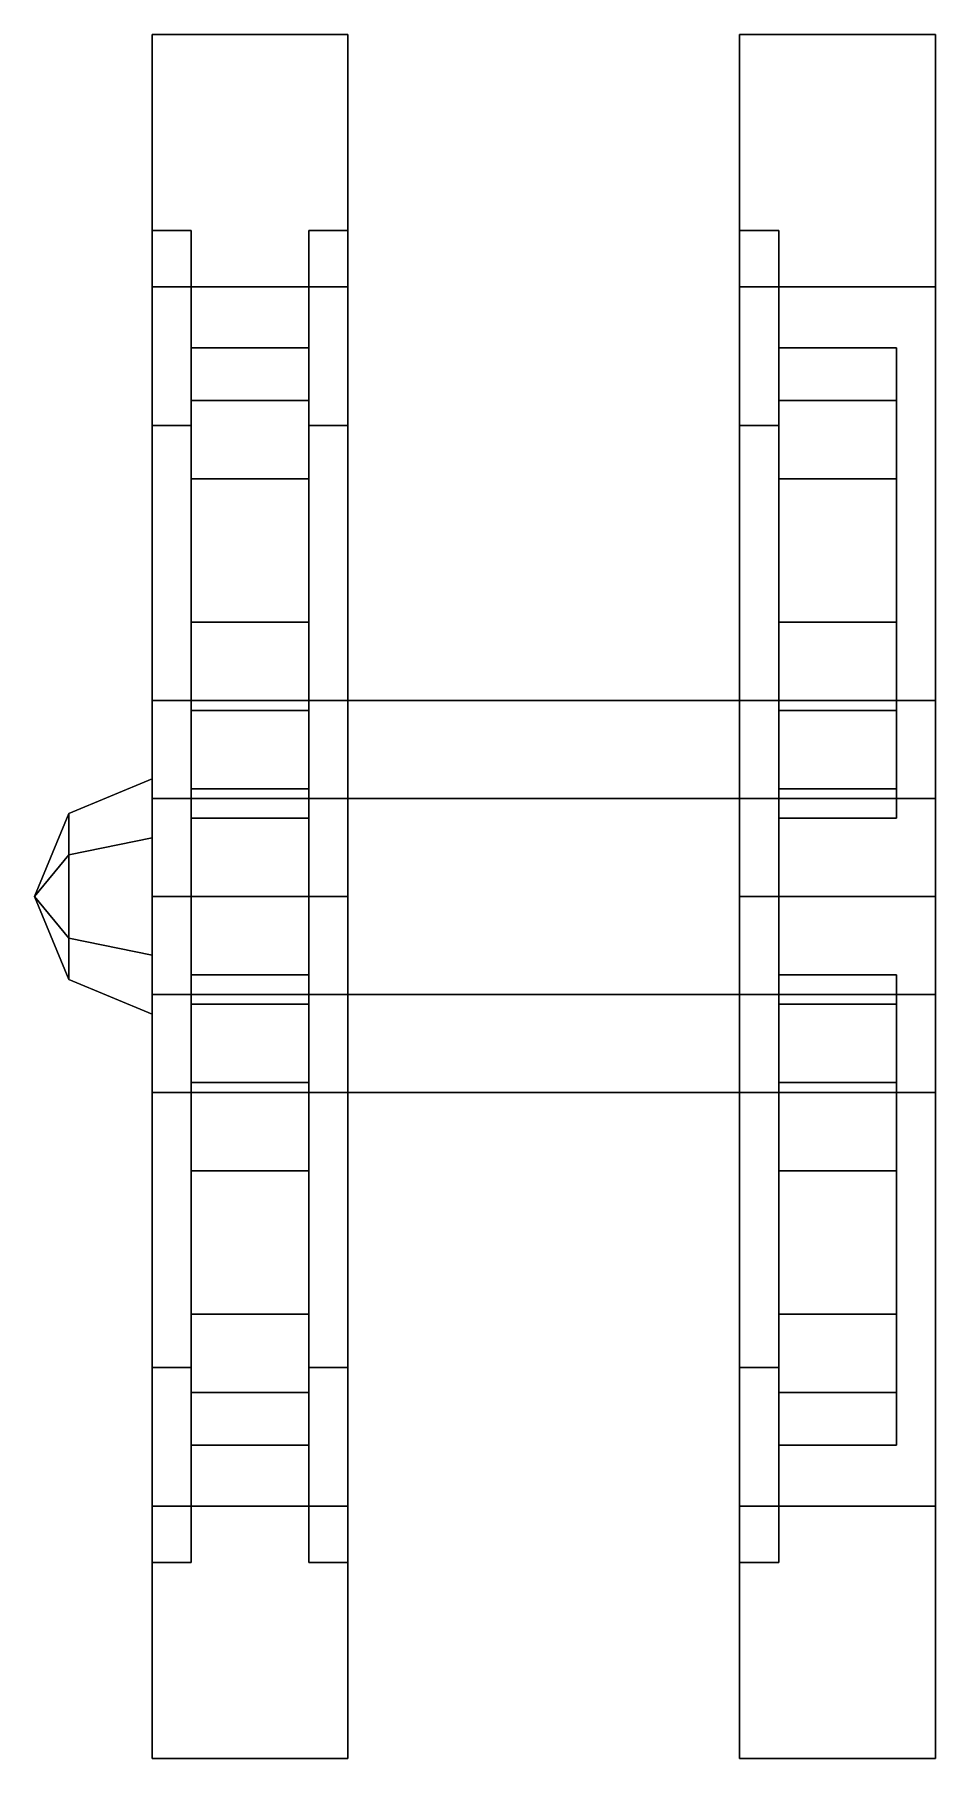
# Model space of a CAD drawing. Extents: x -0.94 to -0.71, y 0.94 to 1.38.
import ezdxf

# ---------------------------------------------------------------- set-up
doc = ezdxf.new("R2010")
doc.units = 0
doc.layers.add('WHEELS', color=2, linetype='CONTINUOUS')

msp = doc.modelspace()

# ---------------------------------------------------------------- linework, layer by layer
at = {"layer": 'WHEELS'}
for points in [[(-0.91, 1.33, 1.03), (-0.91, 1.28021, 1.15021), (-0.91, 1.31556, 1.18556), (-0.91, 1.38, 1.03)], [(-0.86, 1.31556, 1.18556), (-0.86, 1.38, 1.03), (-0.91, 1.38, 1.03), (-0.91, 1.31556, 1.18556)], [(-0.91, 1.28021, 0.90979), (-0.91, 1.33, 1.03), (-0.91, 1.38, 1.03), (-0.91, 1.31556, 0.87444)], [(-0.86, 1.38, 1.03), (-0.86, 1.31556, 0.87444), (-0.91, 1.31556, 0.87444), (-0.91, 1.38, 1.03)], [(-0.86, 1.28021, 1.15021), (-0.86, 1.33, 1.03), (-0.86, 1.38, 1.03), (-0.86, 1.31556, 1.18556)], [(-0.86, 1.33, 1.03), (-0.86, 1.28021, 0.90979), (-0.86, 1.31556, 0.87444), (-0.86, 1.38, 1.03)], [(-0.71, 1.31556, 1.18556), (-0.71, 1.38, 1.03), (-0.76, 1.38, 1.03), (-0.76, 1.31556, 1.18556)], [(-0.76, 1.33, 1.03), (-0.76, 1.28021, 1.15021), (-0.76, 1.31556, 1.18556), (-0.76, 1.38, 1.03)], [(-0.71, 1.38, 1.03), (-0.71, 1.31556, 0.87444), (-0.76, 1.31556, 0.87444), (-0.76, 1.38, 1.03)], [(-0.76, 1.28021, 0.90979), (-0.76, 1.33, 1.03), (-0.76, 1.38, 1.03), (-0.76, 1.31556, 0.87444)], [(-0.91, 1.28021, 1.15021), (-0.91, 1.33, 1.03), (-0.9, 1.33, 1.03), (-0.9, 1.28021, 1.15021)], [(-0.91, 1.33, 1.03), (-0.91, 1.28021, 0.90979), (-0.9, 1.28021, 0.90979), (-0.9, 1.33, 1.03)], [(-0.9, 1.33, 1.03), (-0.9, 1.33, 1.03), (-0.9, 1.3, 1.03), (-0.9, 1.2866, 1.08)], [(-0.9, 1.28021, 1.15021), (-0.9, 1.33, 1.03), (-0.9, 1.2866, 1.08), (-0.9, 1.2666, 1.11464)], [(-0.9, 1.33, 1.03), (-0.9, 1.28021, 0.90979), (-0.9, 1.2666, 0.94536), (-0.9, 1.2866, 0.98)], [(-0.9, 1.33, 1.03), (-0.9, 1.33, 1.03), (-0.9, 1.2866, 0.98), (-0.9, 1.3, 1.03)], [(-0.87, 1.33, 1.03), (-0.87, 1.28021, 1.15021), (-0.87, 1.2666, 1.11464), (-0.87, 1.2866, 1.08)], [(-0.87, 1.33, 1.03), (-0.87, 1.33, 1.03), (-0.87, 1.2866, 1.08), (-0.87, 1.3, 1.03)], [(-0.86, 1.33, 1.03), (-0.86, 1.28021, 1.15021), (-0.87, 1.28021, 1.15021), (-0.87, 1.33, 1.03)], [(-0.87, 1.28021, 0.90979), (-0.87, 1.33, 1.03), (-0.87, 1.2866, 0.98), (-0.87, 1.2666, 0.94536)], [(-0.86, 1.28021, 0.90979), (-0.86, 1.33, 1.03), (-0.87, 1.33, 1.03), (-0.87, 1.28021, 0.90979)], [(-0.87, 1.33, 1.03), (-0.87, 1.33, 1.03), (-0.87, 1.3, 1.03), (-0.87, 1.2866, 0.98)], [(-0.76, 1.28021, 1.15021), (-0.76, 1.33, 1.03), (-0.75, 1.33, 1.03), (-0.75, 1.28021, 1.15021)], [(-0.76, 1.33, 1.03), (-0.76, 1.28021, 0.90979), (-0.75, 1.28021, 0.90979), (-0.75, 1.33, 1.03)], [(-0.75, 1.28021, 1.15021), (-0.75, 1.33, 1.03), (-0.75, 1.2866, 1.08), (-0.75, 1.2666, 1.11464)], [(-0.75, 1.33, 1.03), (-0.75, 1.33, 1.03), (-0.75, 1.3, 1.03), (-0.75, 1.2866, 1.08)], [(-0.75, 1.33, 1.03), (-0.75, 1.28021, 0.90979), (-0.75, 1.2666, 0.94536), (-0.75, 1.2866, 0.98)], [(-0.75, 1.33, 1.03), (-0.75, 1.33, 1.03), (-0.75, 1.2866, 0.98), (-0.75, 1.3, 1.03)], [(-0.91, 1.16, 0.86), (-0.91, 1.28021, 0.90979), (-0.91, 1.31556, 0.87444), (-0.91, 1.16, 0.81)], [(-0.86, 1.31556, 0.87444), (-0.86, 1.16, 0.81), (-0.91, 1.16, 0.81), (-0.91, 1.31556, 0.87444)], [(-0.91, 1.28021, 1.15021), (-0.91, 1.16, 1.2), (-0.91, 1.16, 1.25), (-0.91, 1.31556, 1.18556)], [(-0.86, 1.16, 1.25), (-0.86, 1.31556, 1.18556), (-0.91, 1.31556, 1.18556), (-0.91, 1.16, 1.25)], [(-0.86, 1.28021, 0.90979), (-0.86, 1.16, 0.86), (-0.86, 1.16, 0.81), (-0.86, 1.31556, 0.87444)], [(-0.86, 1.16, 1.2), (-0.86, 1.28021, 1.15021), (-0.86, 1.31556, 1.18556), (-0.86, 1.16, 1.25)], [(-0.71, 1.31556, 0.87444), (-0.71, 1.16, 0.81), (-0.76, 1.16, 0.81), (-0.76, 1.31556, 0.87444)], [(-0.76, 1.16, 0.86), (-0.76, 1.28021, 0.90979), (-0.76, 1.31556, 0.87444), (-0.76, 1.16, 0.81)], [(-0.76, 1.28021, 1.15021), (-0.76, 1.16, 1.2), (-0.76, 1.16, 1.25), (-0.76, 1.31556, 1.18556)], [(-0.71, 1.16, 1.25), (-0.71, 1.31556, 1.18556), (-0.76, 1.31556, 1.18556), (-0.76, 1.16, 1.25)], [(-0.87, 1.3, 1.03), (-0.87, 1.2866, 1.08), (-0.9, 1.2866, 1.08), (-0.9, 1.3, 1.03)], [(-0.87, 1.2866, 0.98), (-0.87, 1.3, 1.03), (-0.9, 1.3, 1.03), (-0.9, 1.2866, 0.98)], [(-0.72, 1.3, 1.03), (-0.72, 1.2866, 1.08), (-0.75, 1.2866, 1.08), (-0.75, 1.3, 1.03)], [(-0.72, 1.2866, 0.98), (-0.72, 1.3, 1.03), (-0.75, 1.3, 1.03), (-0.75, 1.2866, 0.98)], [(-0.9, 1.2866, 1.08), (-0.9, 1.2075, 1.03433), (-0.9, 1.1875, 1.06897), (-0.9, 1.2666, 1.11464)], [(-0.87, 1.2866, 1.08), (-0.87, 1.2075, 1.03433), (-0.9, 1.2075, 1.03433), (-0.9, 1.2866, 1.08)], [(-0.9, 1.2666, 0.94536), (-0.9, 1.1875, 0.99103), (-0.9, 1.2075, 1.02567), (-0.9, 1.2866, 0.98)], [(-0.87, 1.2075, 1.02567), (-0.87, 1.2866, 0.98), (-0.9, 1.2866, 0.98), (-0.9, 1.2075, 1.02567)], [(-0.87, 1.2666, 1.11464), (-0.87, 1.1875, 1.06897), (-0.87, 1.2075, 1.03433), (-0.87, 1.2866, 1.08)], [(-0.87, 1.2866, 0.98), (-0.87, 1.2075, 1.02567), (-0.87, 1.1875, 0.99103), (-0.87, 1.2666, 0.94536)], [(-0.72, 1.2866, 1.08), (-0.72, 1.2075, 1.03433), (-0.75, 1.2075, 1.03433), (-0.75, 1.2866, 1.08)], [(-0.75, 1.2866, 1.08), (-0.75, 1.2075, 1.03433), (-0.75, 1.1875, 1.06897), (-0.75, 1.2666, 1.11464)], [(-0.75, 1.2666, 0.94536), (-0.75, 1.1875, 0.99103), (-0.75, 1.2075, 1.02567), (-0.75, 1.2866, 0.98)], [(-0.72, 1.2075, 1.02567), (-0.72, 1.2866, 0.98), (-0.75, 1.2866, 0.98), (-0.75, 1.2075, 1.02567)], [(-0.91, 1.28021, 0.90979), (-0.91, 1.16, 0.86), (-0.9, 1.16, 0.86), (-0.9, 1.28021, 0.90979)], [(-0.91, 1.16, 1.2), (-0.91, 1.28021, 1.15021), (-0.9, 1.28021, 1.15021), (-0.9, 1.16, 1.2)], [(-0.9, 1.28021, 0.90979), (-0.9, 1.16, 0.86), (-0.9, 1.18, 0.89536), (-0.9, 1.23, 0.90876)], [(-0.9, 1.28021, 0.90979), (-0.9, 1.28021, 0.90979), (-0.9, 1.23, 0.90876), (-0.9, 1.2666, 0.94536)], [(-0.9, 1.16, 1.2), (-0.9, 1.28021, 1.15021), (-0.9, 1.23, 1.15124), (-0.9, 1.18, 1.16464)], [(-0.9, 1.28021, 1.15021), (-0.9, 1.28021, 1.15021), (-0.9, 1.2666, 1.11464), (-0.9, 1.23, 1.15124)], [(-0.87, 1.28021, 0.90979), (-0.87, 1.28021, 0.90979), (-0.87, 1.2666, 0.94536), (-0.87, 1.23, 0.90876)], [(-0.87, 1.16, 0.86), (-0.87, 1.28021, 0.90979), (-0.87, 1.23, 0.90876), (-0.87, 1.18, 0.89536)], [(-0.86, 1.16, 0.86), (-0.86, 1.28021, 0.90979), (-0.87, 1.28021, 0.90979), (-0.87, 1.16, 0.86)], [(-0.87, 1.28021, 1.15021), (-0.87, 1.16, 1.2), (-0.87, 1.18, 1.16464), (-0.87, 1.23, 1.15124)], [(-0.86, 1.28021, 1.15021), (-0.86, 1.16, 1.2), (-0.87, 1.16, 1.2), (-0.87, 1.28021, 1.15021)], [(-0.87, 1.28021, 1.15021), (-0.87, 1.28021, 1.15021), (-0.87, 1.23, 1.15124), (-0.87, 1.2666, 1.11464)], [(-0.76, 1.28021, 0.90979), (-0.76, 1.16, 0.86), (-0.75, 1.16, 0.86), (-0.75, 1.28021, 0.90979)], [(-0.76, 1.16, 1.2), (-0.76, 1.28021, 1.15021), (-0.75, 1.28021, 1.15021), (-0.75, 1.16, 1.2)], [(-0.75, 1.28021, 0.90979), (-0.75, 1.28021, 0.90979), (-0.75, 1.23, 0.90876), (-0.75, 1.2666, 0.94536)], [(-0.75, 1.28021, 0.90979), (-0.75, 1.16, 0.86), (-0.75, 1.18, 0.89536), (-0.75, 1.23, 0.90876)], [(-0.75, 1.16, 1.2), (-0.75, 1.28021, 1.15021), (-0.75, 1.23, 1.15124), (-0.75, 1.18, 1.16464)], [(-0.75, 1.28021, 1.15021), (-0.75, 1.28021, 1.15021), (-0.75, 1.2666, 1.11464), (-0.75, 1.23, 1.15124)], [(-0.87, 1.2666, 0.94536), (-0.87, 1.1875, 0.99103), (-0.9, 1.1875, 0.99103), (-0.9, 1.2666, 0.94536)], [(-0.87, 1.23, 0.90876), (-0.87, 1.2666, 0.94536), (-0.9, 1.2666, 0.94536), (-0.9, 1.23, 0.90876)], [(-0.87, 1.2666, 1.11464), (-0.87, 1.23, 1.15124), (-0.9, 1.23, 1.15124), (-0.9, 1.2666, 1.11464)], [(-0.87, 1.1875, 1.06897), (-0.87, 1.2666, 1.11464), (-0.9, 1.2666, 1.11464), (-0.9, 1.1875, 1.06897)], [(-0.72, 1.2666, 0.94536), (-0.72, 1.1875, 0.99103), (-0.75, 1.1875, 0.99103), (-0.75, 1.2666, 0.94536)], [(-0.72, 1.23, 0.90876), (-0.72, 1.2666, 0.94536), (-0.75, 1.2666, 0.94536), (-0.75, 1.23, 0.90876)], [(-0.72, 1.1875, 1.06897), (-0.72, 1.2666, 1.11464), (-0.75, 1.2666, 1.11464), (-0.75, 1.1875, 1.06897)], [(-0.72, 1.2666, 1.11464), (-0.72, 1.23, 1.15124), (-0.75, 1.23, 1.15124), (-0.75, 1.2666, 1.11464)], [(-0.87, 1.18, 0.89536), (-0.87, 1.23, 0.90876), (-0.9, 1.23, 0.90876), (-0.9, 1.18, 0.89536)], [(-0.87, 1.23, 1.15124), (-0.87, 1.18, 1.16464), (-0.9, 1.18, 1.16464), (-0.9, 1.23, 1.15124)], [(-0.72, 1.18, 0.89536), (-0.72, 1.23, 0.90876), (-0.75, 1.23, 0.90876), (-0.75, 1.18, 0.89536)], [(-0.72, 1.23, 1.15124), (-0.72, 1.18, 1.16464), (-0.75, 1.18, 1.16464), (-0.75, 1.23, 1.15124)], [(-0.91, 1.175, 1.05598), (-0.91, 1.185, 1.0733), (-0.91, 1.21, 1.03), (-0.91, 1.19, 1.03)], [(-0.71, 1.185, 1.0733), (-0.71, 1.21, 1.03), (-0.91, 1.21, 1.03), (-0.91, 1.185, 1.0733)], [(-0.91, 1.19, 1.03), (-0.91, 1.21, 1.03), (-0.91, 1.185, 0.9867), (-0.91, 1.175, 1.00402)], [(-0.71, 1.21, 1.03), (-0.71, 1.185, 0.9867), (-0.91, 1.185, 0.9867), (-0.91, 1.21, 1.03)], [(-0.93121, 1.17061, 1.04837), (-0.91, 1.175, 1.05598), (-0.91, 1.19, 1.03), (-0.93121, 1.18121, 1.03)], [(-0.93121, 1.18121, 1.03), (-0.91, 1.19, 1.03), (-0.91, 1.175, 1.00402), (-0.93121, 1.17061, 1.01163)], [(-0.91, 1.145, 1.05598), (-0.91, 1.135, 1.0733), (-0.91, 1.185, 1.0733), (-0.91, 1.175, 1.05598)], [(-0.91, 1.175, 1.00402), (-0.91, 1.185, 0.9867), (-0.91, 1.135, 0.9867), (-0.91, 1.145, 1.00402)], [(-0.71, 1.185, 0.9867), (-0.71, 1.135, 0.9867), (-0.91, 1.135, 0.9867), (-0.91, 1.185, 0.9867)], [(-0.71, 1.135, 1.0733), (-0.71, 1.185, 1.0733), (-0.91, 1.185, 1.0733), (-0.91, 1.135, 1.0733)], [(-0.94, 1.16, 1.03), (-0.93121, 1.17061, 1.04837), (-0.93121, 1.18121, 1.03), (-0.94, 1.16, 1.03)], [(-0.94, 1.16, 1.03), (-0.93121, 1.18121, 1.03), (-0.93121, 1.17061, 1.01163), (-0.94, 1.16, 1.03)], [(-0.9, 1.14, 0.89536), (-0.9, 1.14, 0.9867), (-0.9, 1.18, 0.9867), (-0.9, 1.18, 0.89536)], [(-0.87, 1.18, 0.9867), (-0.87, 1.18, 0.89536), (-0.9, 1.18, 0.89536), (-0.9, 1.18, 0.9867)], [(-0.9, 1.16, 0.86), (-0.9, 1.14, 0.89536), (-0.9, 1.18, 0.89536), (-0.9, 1.16, 0.86)], [(-0.9, 1.16, 1.2), (-0.9, 1.18, 1.16464), (-0.9, 1.14, 1.16464), (-0.9, 1.16, 1.2)], [(-0.9, 1.18, 1.16464), (-0.9, 1.18, 1.0733), (-0.9, 1.14, 1.0733), (-0.9, 1.14, 1.16464)], [(-0.87, 1.18, 1.16464), (-0.87, 1.18, 1.0733), (-0.9, 1.18, 1.0733), (-0.9, 1.18, 1.16464)], [(-0.87, 1.18, 0.89536), (-0.87, 1.18, 0.9867), (-0.87, 1.14, 0.9867), (-0.87, 1.14, 0.89536)], [(-0.87, 1.16, 0.86), (-0.87, 1.18, 0.89536), (-0.87, 1.14, 0.89536), (-0.87, 1.16, 0.86)], [(-0.87, 1.16, 1.2), (-0.87, 1.14, 1.16464), (-0.87, 1.18, 1.16464), (-0.87, 1.16, 1.2)], [(-0.87, 1.14, 1.16464), (-0.87, 1.14, 1.0733), (-0.87, 1.18, 1.0733), (-0.87, 1.18, 1.16464)], [(-0.72, 1.18, 0.9867), (-0.72, 1.18, 0.89536), (-0.75, 1.18, 0.89536), (-0.75, 1.18, 0.9867)], [(-0.75, 1.14, 0.89536), (-0.75, 1.14, 0.9867), (-0.75, 1.18, 0.9867), (-0.75, 1.18, 0.89536)], [(-0.75, 1.16, 0.86), (-0.75, 1.14, 0.89536), (-0.75, 1.18, 0.89536), (-0.75, 1.16, 0.86)], [(-0.75, 1.16, 1.2), (-0.75, 1.18, 1.16464), (-0.75, 1.14, 1.16464), (-0.75, 1.16, 1.2)], [(-0.72, 1.18, 1.16464), (-0.72, 1.18, 1.0733), (-0.75, 1.18, 1.0733), (-0.75, 1.18, 1.16464)], [(-0.75, 1.18, 1.16464), (-0.75, 1.18, 1.0733), (-0.75, 1.14, 1.0733), (-0.75, 1.14, 1.16464)], [(-0.93121, 1.14939, 1.04837), (-0.91, 1.145, 1.05598), (-0.91, 1.175, 1.05598), (-0.93121, 1.17061, 1.04837)], [(-0.93121, 1.17061, 1.01163), (-0.91, 1.175, 1.00402), (-0.91, 1.145, 1.00402), (-0.93121, 1.14939, 1.01163)], [(-0.94, 1.16, 1.03), (-0.93121, 1.14939, 1.04837), (-0.93121, 1.17061, 1.04837), (-0.94, 1.16, 1.03)], [(-0.94, 1.16, 1.03), (-0.93121, 1.17061, 1.01163), (-0.93121, 1.14939, 1.01163), (-0.94, 1.16, 1.03)], [(-0.94, 1.16, 1.03), (-0.93121, 1.13879, 1.03), (-0.93121, 1.14939, 1.04837), (-0.94, 1.16, 1.03)], [(-0.94, 1.16, 1.03), (-0.93121, 1.14939, 1.01163), (-0.93121, 1.13879, 1.03), (-0.94, 1.16, 1.03)], [(-0.91, 1.03979, 0.90979), (-0.91, 1.16, 0.86), (-0.91, 1.16, 0.81), (-0.91, 1.00444, 0.87444)], [(-0.86, 1.16, 0.81), (-0.86, 1.00444, 0.87444), (-0.91, 1.00444, 0.87444), (-0.91, 1.16, 0.81)], [(-0.91, 1.16, 0.86), (-0.91, 1.03979, 0.90979), (-0.9, 1.03979, 0.90979), (-0.9, 1.16, 0.86)], [(-0.91, 1.16, 1.2), (-0.91, 1.03979, 1.15021), (-0.91, 1.00444, 1.18556), (-0.91, 1.16, 1.25)], [(-0.91, 1.03979, 1.15021), (-0.91, 1.16, 1.2), (-0.9, 1.16, 1.2), (-0.9, 1.03979, 1.15021)], [(-0.86, 1.00444, 1.18556), (-0.86, 1.16, 1.25), (-0.91, 1.16, 1.25), (-0.91, 1.00444, 1.18556)], [(-0.9, 1.16, 0.86), (-0.9, 1.03979, 0.90979), (-0.9, 1.09, 0.90876), (-0.9, 1.14, 0.89536)], [(-0.9, 1.03979, 1.15021), (-0.9, 1.16, 1.2), (-0.9, 1.14, 1.16464), (-0.9, 1.09, 1.15124)], [(-0.86, 1.03979, 0.90979), (-0.86, 1.16, 0.86), (-0.87, 1.16, 0.86), (-0.87, 1.03979, 0.90979)], [(-0.87, 1.03979, 0.90979), (-0.87, 1.16, 0.86), (-0.87, 1.14, 0.89536), (-0.87, 1.09, 0.90876)], [(-0.87, 1.16, 1.2), (-0.87, 1.03979, 1.15021), (-0.87, 1.09, 1.15124), (-0.87, 1.14, 1.16464)], [(-0.86, 1.16, 1.2), (-0.86, 1.03979, 1.15021), (-0.87, 1.03979, 1.15021), (-0.87, 1.16, 1.2)], [(-0.86, 1.16, 0.86), (-0.86, 1.03979, 0.90979), (-0.86, 1.00444, 0.87444), (-0.86, 1.16, 0.81)], [(-0.86, 1.03979, 1.15021), (-0.86, 1.16, 1.2), (-0.86, 1.16, 1.25), (-0.86, 1.00444, 1.18556)], [(-0.71, 1.16, 0.81), (-0.71, 1.00444, 0.87444), (-0.76, 1.00444, 0.87444), (-0.76, 1.16, 0.81)], [(-0.76, 1.03979, 0.90979), (-0.76, 1.16, 0.86), (-0.76, 1.16, 0.81), (-0.76, 1.00444, 0.87444)], [(-0.76, 1.16, 0.86), (-0.76, 1.03979, 0.90979), (-0.75, 1.03979, 0.90979), (-0.75, 1.16, 0.86)], [(-0.76, 1.03979, 1.15021), (-0.76, 1.16, 1.2), (-0.75, 1.16, 1.2), (-0.75, 1.03979, 1.15021)], [(-0.76, 1.16, 1.2), (-0.76, 1.03979, 1.15021), (-0.76, 1.00444, 1.18556), (-0.76, 1.16, 1.25)], [(-0.71, 1.00444, 1.18556), (-0.71, 1.16, 1.25), (-0.76, 1.16, 1.25), (-0.76, 1.00444, 1.18556)], [(-0.75, 1.16, 0.86), (-0.75, 1.03979, 0.90979), (-0.75, 1.09, 0.90876), (-0.75, 1.14, 0.89536)], [(-0.75, 1.03979, 1.15021), (-0.75, 1.16, 1.2), (-0.75, 1.14, 1.16464), (-0.75, 1.09, 1.15124)], [(-0.93121, 1.13879, 1.03), (-0.91, 1.13, 1.03), (-0.91, 1.145, 1.05598), (-0.93121, 1.14939, 1.04837)], [(-0.93121, 1.14939, 1.01163), (-0.91, 1.145, 1.00402), (-0.91, 1.13, 1.03), (-0.93121, 1.13879, 1.03)], [(-0.91, 1.13, 1.03), (-0.91, 1.11, 1.03), (-0.91, 1.135, 1.0733), (-0.91, 1.145, 1.05598)], [(-0.91, 1.145, 1.00402), (-0.91, 1.135, 0.9867), (-0.91, 1.11, 1.03), (-0.91, 1.13, 1.03)], [(-0.87, 1.14, 0.89536), (-0.87, 1.14, 0.9867), (-0.9, 1.14, 0.9867), (-0.9, 1.14, 0.89536)], [(-0.87, 1.09, 0.90876), (-0.87, 1.14, 0.89536), (-0.9, 1.14, 0.89536), (-0.9, 1.09, 0.90876)], [(-0.87, 1.14, 1.0733), (-0.87, 1.14, 1.16464), (-0.9, 1.14, 1.16464), (-0.9, 1.14, 1.0733)], [(-0.87, 1.14, 1.16464), (-0.87, 1.09, 1.15124), (-0.9, 1.09, 1.15124), (-0.9, 1.14, 1.16464)], [(-0.72, 1.14, 0.89536), (-0.72, 1.14, 0.9867), (-0.75, 1.14, 0.9867), (-0.75, 1.14, 0.89536)], [(-0.72, 1.09, 0.90876), (-0.72, 1.14, 0.89536), (-0.75, 1.14, 0.89536), (-0.75, 1.09, 0.90876)], [(-0.72, 1.14, 1.16464), (-0.72, 1.09, 1.15124), (-0.75, 1.09, 1.15124), (-0.75, 1.14, 1.16464)], [(-0.72, 1.14, 1.0733), (-0.72, 1.14, 1.16464), (-0.75, 1.14, 1.16464), (-0.75, 1.14, 1.0733)], [(-0.71, 1.11, 1.03), (-0.71, 1.135, 1.0733), (-0.91, 1.135, 1.0733), (-0.91, 1.11, 1.03)], [(-0.71, 1.135, 0.9867), (-0.71, 1.11, 1.03), (-0.91, 1.11, 1.03), (-0.91, 1.135, 0.9867)], [(-0.9, 1.0534, 1.11464), (-0.9, 1.1325, 1.06897), (-0.9, 1.1125, 1.03433), (-0.9, 1.0334, 1.08)], [(-0.9, 1.0334, 0.98), (-0.9, 1.1125, 1.02567), (-0.9, 1.1325, 0.99103), (-0.9, 1.0534, 0.94536)], [(-0.87, 1.1325, 0.99103), (-0.87, 1.0534, 0.94536), (-0.9, 1.0534, 0.94536), (-0.9, 1.1325, 0.99103)], [(-0.87, 1.0534, 1.11464), (-0.87, 1.1325, 1.06897), (-0.9, 1.1325, 1.06897), (-0.9, 1.0534, 1.11464)], [(-0.87, 1.0334, 1.08), (-0.87, 1.1125, 1.03433), (-0.87, 1.1325, 1.06897), (-0.87, 1.0534, 1.11464)], [(-0.87, 1.0534, 0.94536), (-0.87, 1.1325, 0.99103), (-0.87, 1.1125, 1.02567), (-0.87, 1.0334, 0.98)], [(-0.75, 1.0534, 1.11464), (-0.75, 1.1325, 1.06897), (-0.75, 1.1125, 1.03433), (-0.75, 1.0334, 1.08)], [(-0.72, 1.1325, 0.99103), (-0.72, 1.0534, 0.94536), (-0.75, 1.0534, 0.94536), (-0.75, 1.1325, 0.99103)], [(-0.75, 1.0334, 0.98), (-0.75, 1.1125, 1.02567), (-0.75, 1.1325, 0.99103), (-0.75, 1.0534, 0.94536)], [(-0.72, 1.0534, 1.11464), (-0.72, 1.1325, 1.06897), (-0.75, 1.1325, 1.06897), (-0.75, 1.0534, 1.11464)], [(-0.87, 1.1125, 1.03433), (-0.87, 1.0334, 1.08), (-0.9, 1.0334, 1.08), (-0.9, 1.1125, 1.03433)], [(-0.87, 1.0334, 0.98), (-0.87, 1.1125, 1.02567), (-0.9, 1.1125, 1.02567), (-0.9, 1.0334, 0.98)], [(-0.72, 1.1125, 1.03433), (-0.72, 1.0334, 1.08), (-0.75, 1.0334, 1.08), (-0.75, 1.1125, 1.03433)], [(-0.72, 1.0334, 0.98), (-0.72, 1.1125, 1.02567), (-0.75, 1.1125, 1.02567), (-0.75, 1.0334, 0.98)], [(-0.9, 1.03979, 0.90979), (-0.9, 1.03979, 0.90979), (-0.9, 1.0534, 0.94536), (-0.9, 1.09, 0.90876)], [(-0.87, 1.0534, 0.94536), (-0.87, 1.09, 0.90876), (-0.9, 1.09, 0.90876), (-0.9, 1.0534, 0.94536)], [(-0.9, 1.03979, 1.15021), (-0.9, 1.03979, 1.15021), (-0.9, 1.09, 1.15124), (-0.9, 1.0534, 1.11464)], [(-0.87, 1.09, 1.15124), (-0.87, 1.0534, 1.11464), (-0.9, 1.0534, 1.11464), (-0.9, 1.09, 1.15124)], [(-0.87, 1.03979, 0.90979), (-0.87, 1.03979, 0.90979), (-0.87, 1.09, 0.90876), (-0.87, 1.0534, 0.94536)], [(-0.87, 1.03979, 1.15021), (-0.87, 1.03979, 1.15021), (-0.87, 1.0534, 1.11464), (-0.87, 1.09, 1.15124)], [(-0.72, 1.0534, 0.94536), (-0.72, 1.09, 0.90876), (-0.75, 1.09, 0.90876), (-0.75, 1.0534, 0.94536)], [(-0.75, 1.03979, 0.90979), (-0.75, 1.03979, 0.90979), (-0.75, 1.0534, 0.94536), (-0.75, 1.09, 0.90876)], [(-0.72, 1.09, 1.15124), (-0.72, 1.0534, 1.11464), (-0.75, 1.0534, 1.11464), (-0.75, 1.09, 1.15124)], [(-0.75, 1.03979, 1.15021), (-0.75, 1.03979, 1.15021), (-0.75, 1.09, 1.15124), (-0.75, 1.0534, 1.11464)], [(-0.9, 0.99, 1.03), (-0.9, 1.03979, 1.15021), (-0.9, 1.0534, 1.11464), (-0.9, 1.0334, 1.08)], [(-0.9, 1.03979, 0.90979), (-0.9, 0.99, 1.03), (-0.9, 1.0334, 0.98), (-0.9, 1.0534, 0.94536)], [(-0.87, 1.03979, 1.15021), (-0.87, 0.99, 1.03), (-0.87, 1.0334, 1.08), (-0.87, 1.0534, 1.11464)], [(-0.87, 0.99, 1.03), (-0.87, 1.03979, 0.90979), (-0.87, 1.0534, 0.94536), (-0.87, 1.0334, 0.98)], [(-0.75, 0.99, 1.03), (-0.75, 1.03979, 1.15021), (-0.75, 1.0534, 1.11464), (-0.75, 1.0334, 1.08)], [(-0.75, 1.03979, 0.90979), (-0.75, 0.99, 1.03), (-0.75, 1.0334, 0.98), (-0.75, 1.0534, 0.94536)], [(-0.91, 1.03979, 1.15021), (-0.91, 0.99, 1.03), (-0.91, 0.94, 1.03), (-0.91, 1.00444, 1.18556)], [(-0.91, 0.99, 1.03), (-0.91, 1.03979, 1.15021), (-0.9, 1.03979, 1.15021), (-0.9, 0.99, 1.03)], [(-0.91, 0.99, 1.03), (-0.91, 1.03979, 0.90979), (-0.91, 1.00444, 0.87444), (-0.91, 0.94, 1.03)], [(-0.91, 1.03979, 0.90979), (-0.91, 0.99, 1.03), (-0.9, 0.99, 1.03), (-0.9, 1.03979, 0.90979)], [(-0.86, 1.03979, 1.15021), (-0.86, 0.99, 1.03), (-0.87, 0.99, 1.03), (-0.87, 1.03979, 1.15021)], [(-0.86, 0.99, 1.03), (-0.86, 1.03979, 0.90979), (-0.87, 1.03979, 0.90979), (-0.87, 0.99, 1.03)], [(-0.86, 0.99, 1.03), (-0.86, 1.03979, 1.15021), (-0.86, 1.00444, 1.18556), (-0.86, 0.94, 1.03)], [(-0.86, 1.03979, 0.90979), (-0.86, 0.99, 1.03), (-0.86, 0.94, 1.03), (-0.86, 1.00444, 0.87444)], [(-0.76, 0.99, 1.03), (-0.76, 1.03979, 1.15021), (-0.75, 1.03979, 1.15021), (-0.75, 0.99, 1.03)], [(-0.76, 1.03979, 1.15021), (-0.76, 0.99, 1.03), (-0.76, 0.94, 1.03), (-0.76, 1.00444, 1.18556)], [(-0.76, 1.03979, 0.90979), (-0.76, 0.99, 1.03), (-0.75, 0.99, 1.03), (-0.75, 1.03979, 0.90979)], [(-0.76, 0.99, 1.03), (-0.76, 1.03979, 0.90979), (-0.76, 1.00444, 0.87444), (-0.76, 0.94, 1.03)], [(-0.9, 0.99, 1.03), (-0.9, 0.99, 1.03), (-0.9, 1.0334, 1.08), (-0.9, 1.02, 1.03)], [(-0.87, 1.0334, 1.08), (-0.87, 1.02, 1.03), (-0.9, 1.02, 1.03), (-0.9, 1.0334, 1.08)], [(-0.9, 0.99, 1.03), (-0.9, 0.99, 1.03), (-0.9, 1.02, 1.03), (-0.9, 1.0334, 0.98)], [(-0.87, 1.02, 1.03), (-0.87, 1.0334, 0.98), (-0.9, 1.0334, 0.98), (-0.9, 1.02, 1.03)], [(-0.87, 0.99, 1.03), (-0.87, 0.99, 1.03), (-0.87, 1.02, 1.03), (-0.87, 1.0334, 1.08)], [(-0.87, 0.99, 1.03), (-0.87, 0.99, 1.03), (-0.87, 1.0334, 0.98), (-0.87, 1.02, 1.03)], [(-0.72, 1.0334, 1.08), (-0.72, 1.02, 1.03), (-0.75, 1.02, 1.03), (-0.75, 1.0334, 1.08)], [(-0.75, 0.99, 1.03), (-0.75, 0.99, 1.03), (-0.75, 1.0334, 1.08), (-0.75, 1.02, 1.03)], [(-0.72, 1.02, 1.03), (-0.72, 1.0334, 0.98), (-0.75, 1.0334, 0.98), (-0.75, 1.02, 1.03)], [(-0.75, 0.99, 1.03), (-0.75, 0.99, 1.03), (-0.75, 1.02, 1.03), (-0.75, 1.0334, 0.98)], [(-0.86, 0.94, 1.03), (-0.86, 1.00444, 1.18556), (-0.91, 1.00444, 1.18556), (-0.91, 0.94, 1.03)], [(-0.86, 1.00444, 0.87444), (-0.86, 0.94, 1.03), (-0.91, 0.94, 1.03), (-0.91, 1.00444, 0.87444)], [(-0.71, 0.94, 1.03), (-0.71, 1.00444, 1.18556), (-0.76, 1.00444, 1.18556), (-0.76, 0.94, 1.03)], [(-0.71, 1.00444, 0.87444), (-0.71, 0.94, 1.03), (-0.76, 0.94, 1.03), (-0.76, 1.00444, 0.87444)]]:
    msp.add_3dface(points, dxfattribs=at)

doc.saveas('drawing.dxf')
